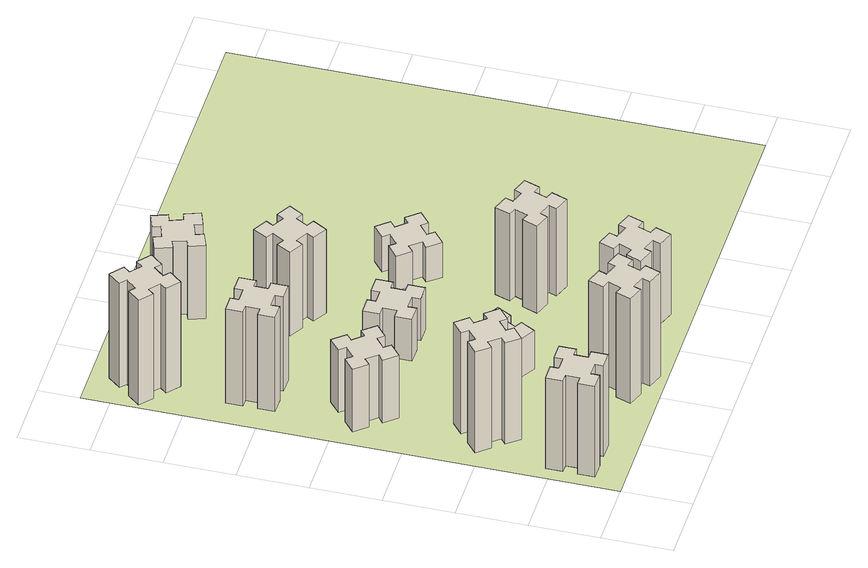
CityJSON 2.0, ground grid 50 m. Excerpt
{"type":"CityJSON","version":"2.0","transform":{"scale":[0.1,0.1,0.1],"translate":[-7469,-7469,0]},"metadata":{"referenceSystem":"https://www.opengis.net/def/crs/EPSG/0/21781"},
"CityObjects":{
"building1":{"type":"Building","attributes":{"class":"1000","function":"1000","usage":"1000","yearOfConstruction":2016,"roofType":"1000","measuredHeight":78,"storeysAboveGround":30,"storeysBelowGround":0},"geometry":[{"type":"Solid","lod":"1","boundaries":[[[[0,1,2,3,4,5,6,7,8,9,10,11,12,13,14,15,16,17,18,19]],[[17,16,20,21]],[[16,15,22,20]],[[15,14,23,22]],[[14,13,24,23]],[[13,12,25,24]],[[12,11,26,25]],[[11,10,27,26]],[[10,9,28,27]],[[9,8,29,28]],[[8,7,30,29]],[[7,6,31,30]],[[6,5,32,31]],[[5,4,33,32]],[[4,3,34,33]],[[3,2,35,34]],[[2,1,36,35]],[[1,0,37,36]],[[0,19,38,37]],[[19,18,39,38]],[[18,17,21,39]],[[24,25,26,27,28,29,30,31,32,33,34,35,36,37,38,39,21,20,22,23]]]]}]},
"building2":{"type":"Building","attributes":{"class":"1000","function":"1000","usage":"1000","yearOfConstruction":2016,"roofType":"1000","measuredHeight":87,"storeysAboveGround":30,"storeysBelowGround":0},"geometry":[{"type":"Solid","lod":"1","boundaries":[[[[40,41,42,43,44,45,46,47,48,49,50,51,52,53,54,55,56,57,58,59]],[[57,56,60,61]],[[56,55,62,60]],[[55,54,63,62]],[[54,53,64,63]],[[53,52,65,64]],[[52,51,66,65]],[[51,50,67,66]],[[50,49,68,67]],[[49,48,69,68]],[[48,47,70,69]],[[47,46,71,70]],[[46,45,72,71]],[[45,44,73,72]],[[44,43,74,73]],[[43,42,75,74]],[[42,41,76,75]],[[41,40,77,76]],[[40,59,78,77]],[[59,58,79,78]],[[58,57,61,79]],[[64,65,66,67,68,69,70,71,72,73,74,75,76,77,78,79,61,60,62,63]]]]}]},
"building3":{"type":"Building","attributes":{"class":"1000","function":"1000","usage":"1000","yearOfConstruction":2016,"roofType":"1000","measuredHeight":54,"storeysAboveGround":30,"storeysBelowGround":0},"geometry":[{"type":"Solid","lod":"1","boundaries":[[[[80,81,82,83,84,85,86,87,88,89,90,91,92,93,94,95,96,97,98,99]],[[97,96,100,101]],[[96,95,102,100]],[[95,94,103,102]],[[94,93,104,103]],[[93,92,105,104]],[[92,91,106,105]],[[91,90,107,106]],[[90,89,108,107]],[[89,88,109,108]],[[88,87,110,109]],[[87,86,111,110]],[[86,85,112,111]],[[85,84,113,112]],[[84,83,114,113]],[[83,82,115,114]],[[82,81,116,115]],[[81,80,117,116]],[[80,99,118,117]],[[99,98,119,118]],[[98,97,101,119]],[[104,105,106,107,108,109,110,111,112,113,114,115,116,117,118,119,101,100,102,103]]]]}]},
"building4":{"type":"Building","attributes":{"class":"1000","function":"1000","usage":"1000","yearOfConstruction":2016,"roofType":"1000","measuredHeight":81,"storeysAboveGround":30,"storeysBelowGround":0},"geometry":[{"type":"Solid","lod":"1","boundaries":[[[[120,121,122,123,124,125,126,127,128,129,130,131,132,133,134,135,136,137,138,139]],[[137,136,140,141]],[[136,135,142,140]],[[135,134,143,142]],[[134,133,144,143]],[[133,132,145,144]],[[132,131,146,145]],[[131,130,147,146]],[[130,129,148,147]],[[129,128,149,148]],[[128,127,150,149]],[[127,126,151,150]],[[126,125,152,151]],[[125,124,153,152]],[[124,123,154,153]],[[123,122,155,154]],[[122,121,156,155]],[[121,120,157,156]],[[120,139,158,157]],[[139,138,159,158]],[[138,137,141,159]],[[144,145,146,147,148,149,150,151,152,153,154,155,156,157,158,159,141,140,142,143]]]]}]},
"building5":{"type":"Building","attributes":{"class":"1000","function":"1000","usage":"1000","yearOfConstruction":2016,"roofType":"1000","measuredHeight":90,"storeysAboveGround":30,"storeysBelowGround":0},"geometry":[{"type":"Solid","lod":"1","boundaries":[[[[160,161,162,163,164,165,166,167,168,169,170,171,172,173,174,175,176,177,178,179]],[[177,176,180,181]],[[176,175,182,180]],[[175,174,183,182]],[[174,173,184,183]],[[173,172,185,184]],[[172,171,186,185]],[[171,170,187,186]],[[170,169,188,187]],[[169,168,189,188]],[[168,167,190,189]],[[167,166,191,190]],[[166,165,192,191]],[[165,164,193,192]],[[164,163,194,193]],[[163,162,195,194]],[[162,161,196,195]],[[161,160,197,196]],[[160,179,198,197]],[[179,178,199,198]],[[178,177,181,199]],[[184,185,186,187,188,189,190,191,192,193,194,195,196,197,198,199,181,180,182,183]]]]}]},
"building6":{"type":"Building","attributes":{"class":"1000","function":"1000","usage":"1000","yearOfConstruction":2016,"roofType":"1000","measuredHeight":90,"storeysAboveGround":30,"storeysBelowGround":0},"geometry":[{"type":"Solid","lod":"1","boundaries":[[[[200,201,202,203,204,205,206,207,208,209,210,211,212,213,214,215,216,217,218,219]],[[217,216,220,221]],[[216,215,222,220]],[[215,214,223,222]],[[214,213,224,223]],[[213,212,225,224]],[[212,211,226,225]],[[211,210,227,226]],[[210,209,228,227]],[[209,208,229,228]],[[208,207,230,229]],[[207,206,231,230]],[[206,205,232,231]],[[205,204,233,232]],[[204,203,234,233]],[[203,202,235,234]],[[202,201,236,235]],[[201,200,237,236]],[[200,219,238,237]],[[219,218,239,238]],[[218,217,221,239]],[[224,225,226,227,228,229,230,231,232,233,234,235,236,237,238,239,221,220,222,223]]]]}]},
"building7":{"type":"Building","attributes":{"class":"1000","function":"1000","usage":"1000","yearOfConstruction":2016,"roofType":"1000","measuredHeight":33,"storeysAboveGround":30,"storeysBelowGround":0},"geometry":[{"type":"Solid","lod":"1","boundaries":[[[[240,241,242,243,244,245,246,247,248,249,250,251,252,253,254,255,256,257,258,259]],[[257,256,260,261]],[[256,255,262,260]],[[255,254,263,262]],[[254,253,264,263]],[[253,252,265,264]],[[252,251,266,265]],[[251,250,267,266]],[[250,249,268,267]],[[249,248,269,268]],[[248,247,270,269]],[[247,246,271,270]],[[246,245,272,271]],[[245,244,273,272]],[[244,243,274,273]],[[243,242,275,274]],[[242,241,276,275]],[[241,240,277,276]],[[240,259,278,277]],[[259,258,279,278]],[[258,257,261,279]],[[264,265,266,267,268,269,270,271,272,273,274,275,276,277,278,279,261,260,262,263]]]]}]},
"building8":{"type":"Building","attributes":{"class":"1000","function":"1000","usage":"1000","yearOfConstruction":2016,"roofType":"1000","measuredHeight":36,"storeysAboveGround":30,"storeysBelowGround":0},"geometry":[{"type":"Solid","lod":"1","boundaries":[[[[280,281,282,283,284,285,286,287,288,289,290,291,292,293,294,295,296,297,298,299]],[[297,296,300,301]],[[296,295,302,300]],[[295,294,303,302]],[[294,293,304,303]],[[293,292,305,304]],[[292,291,306,305]],[[291,290,307,306]],[[290,289,308,307]],[[289,288,309,308]],[[288,287,310,309]],[[287,286,311,310]],[[286,285,312,311]],[[285,284,313,312]],[[284,283,314,313]],[[283,282,315,314]],[[282,281,316,315]],[[281,280,317,316]],[[280,299,318,317]],[[299,298,319,318]],[[298,297,301,319]],[[304,305,306,307,308,309,310,311,312,313,314,315,316,317,318,319,301,300,302,303]]]]}]},
"building9":{"type":"Building","attributes":{"class":"1000","function":"1000","usage":"1000","yearOfConstruction":2016,"roofType":"1000","measuredHeight":69,"storeysAboveGround":30,"storeysBelowGround":0},"geometry":[{"type":"Solid","lod":"1","boundaries":[[[[320,321,322,323,324,325,326,327,328,329,330,331,332,333,334,335,336,337,338,339]],[[337,336,340,341]],[[336,335,342,340]],[[335,334,343,342]],[[334,333,344,343]],[[333,332,345,344]],[[332,331,346,345]],[[331,330,347,346]],[[330,329,348,347]],[[329,328,349,348]],[[328,327,350,349]],[[327,326,351,350]],[[326,325,352,351]],[[325,324,353,352]],[[324,323,354,353]],[[323,322,355,354]],[[322,321,356,355]],[[321,320,357,356]],[[320,339,358,357]],[[339,338,359,358]],[[338,337,341,359]],[[344,345,346,347,348,349,350,351,352,353,354,355,356,357,358,359,341,340,342,343]]]]}]},
"building10":{"type":"Building","attributes":{"class":"1000","function":"1000","usage":"1000","yearOfConstruction":2016,"roofType":"1000","measuredHeight":72,"storeysAboveGround":30,"storeysBelowGround":0},"geometry":[{"type":"Solid","lod":"1","boundaries":[[[[360,361,362,363,364,365,366,367,368,369,370,371,372,373,374,375,376,377,378,379]],[[377,376,380,381]],[[376,375,382,380]],[[375,374,383,382]],[[374,373,384,383]],[[373,372,385,384]],[[372,371,386,385]],[[371,370,387,386]],[[370,369,388,387]],[[369,368,389,388]],[[368,367,390,389]],[[367,366,391,390]],[[366,365,392,391]],[[365,364,393,392]],[[364,363,394,393]],[[363,362,395,394]],[[362,361,396,395]],[[361,360,397,396]],[[360,379,398,397]],[[379,378,399,398]],[[378,377,381,399]],[[384,385,386,387,388,389,390,391,392,393,394,395,396,397,398,399,381,380,382,383]]]]}]},
"building11":{"type":"Building","attributes":{"class":"1000","function":"1000","usage":"1000","yearOfConstruction":2016,"roofType":"1000","measuredHeight":63,"storeysAboveGround":30,"storeysBelowGround":0},"geometry":[{"type":"Solid","lod":"1","boundaries":[[[[400,401,402,403,404,405,406,407,408,409,410,411,412,413,414,415,416,417,418,419]],[[417,416,420,421]],[[416,415,422,420]],[[415,414,423,422]],[[414,413,424,423]],[[413,412,425,424]],[[412,411,426,425]],[[411,410,427,426]],[[410,409,428,427]],[[409,408,429,428]],[[408,407,430,429]],[[407,406,431,430]],[[406,405,432,431]],[[405,404,433,432]],[[404,403,434,433]],[[403,402,435,434]],[[402,401,436,435]],[[401,400,437,436]],[[400,419,438,437]],[[419,418,439,438]],[[418,417,421,439]],[[424,425,426,427,428,429,430,431,432,433,434,435,436,437,438,439,421,420,422,423]]]]}]},
"building12":{"type":"Building","attributes":{"class":"1000","function":"1000","usage":"1000","yearOfConstruction":2016,"roofType":"1000","measuredHeight":75,"storeysAboveGround":30,"storeysBelowGround":0},"geometry":[{"type":"Solid","lod":"1","boundaries":[[[[440,441,442,443,444,445,446,447,448,449,450,451,452,453,454,455,456,457,458,459]],[[457,456,460,461]],[[456,455,462,460]],[[455,454,463,462]],[[454,453,464,463]],[[453,452,465,464]],[[452,451,466,465]],[[451,450,467,466]],[[450,449,468,467]],[[449,448,469,468]],[[448,447,470,469]],[[447,446,471,470]],[[446,445,472,471]],[[445,444,473,472]],[[444,443,474,473]],[[443,442,475,474]],[[442,441,476,475]],[[441,440,477,476]],[[440,459,478,477]],[[459,458,479,478]],[[458,457,461,479]],[[464,465,466,467,468,469,470,471,472,473,474,475,476,477,478,479,461,460,462,463]]]]}]},
"building13":{"type":"Building","attributes":{"class":"1000","function":"1000","usage":"1000","yearOfConstruction":2016,"roofType":"1000","measuredHeight":30,"storeysAboveGround":30,"storeysBelowGround":0},"geometry":[{"type":"Solid","lod":"1","boundaries":[[[[480,481,482,483,484,485,486,487,488,489,490,491,492,493,494,495,496,497,498,499]],[[497,496,500,501]],[[496,495,502,500]],[[495,494,503,502]],[[494,493,504,503]],[[493,492,505,504]],[[492,491,506,505]],[[491,490,507,506]],[[490,489,508,507]],[[489,488,509,508]],[[488,487,510,509]],[[487,486,511,510]],[[486,485,512,511]],[[485,484,513,512]],[[484,483,514,513]],[[483,482,515,514]],[[482,481,516,515]],[[481,480,517,516]],[[480,499,518,517]],[[499,498,519,518]],[[498,497,501,519]],[[504,505,506,507,508,509,510,511,512,513,514,515,516,517,518,519,501,500,502,503]]]]}]},
"landuse1":{"type":"LandUse","attributes":{"name":"plot1","function":"1010"},"geometry":[{"type":"MultiSurface","lod":"1","boundaries":[[[520,521,522,523]]]}]}
},
"vertices":[
[165,425,0],[165,325,0],[105,325,0],[105,205,0],[225,205,0],[225,265,0],[325,265,0],[325,205,0],[445,205,0],[445,325,0],[385,325,0],[385,425,0],[445,425,0],[445,545,0],[325,545,0],[325,485,0],[225,485,0],[225,545,0],[105,545,0],[105,425,0],[225,485,780],[225,545,780],[325,485,780],[325,545,780],[445,545,780],[445,425,780],[385,425,780],[385,325,780],[445,325,780],[445,205,780],[325,205,780],[325,265,780],[225,265,780],[225,205,780],[105,205,780],[105,325,780],[165,325,780],[165,425,780],[105,425,780],[105,545,780],
[492,1048,0],[427,1124,0],[473,1163,0],[396,1255,0],[304,1178,0],[343,1132,0],[266,1067,0],[228,1113,0],[136,1036,0],[213,944,0],[259,983,0],[323,906,0],[277,868,0],[354,776,0],[446,853,0],[408,899,0],[484,963,0],[523,917,0],[615,994,0],[538,1086,0],[484,963,870],[523,917,870],[408,899,870],[446,853,870],[354,776,870],[277,868,870],[323,906,870],[259,983,870],[213,944,870],[136,1036,870],[228,1113,870],[266,1067,870],[343,1132,870],[304,1178,870],[396,1255,870],[473,1163,870],[427,1124,870],[492,1048,870],[538,1086,870],[615,994,870],
[492,1888,0],[427,1964,0],[473,2003,0],[396,2095,0],[304,2018,0],[343,1972,0],[266,1907,0],[228,1953,0],[136,1876,0],[213,1784,0],[259,1823,0],[323,1746,0],[277,1708,0],[354,1616,0],[446,1693,0],[408,1739,0],[484,1803,0],[523,1757,0],[615,1834,0],[538,1926,0],[484,1803,540],[523,1757,540],[408,1739,540],[446,1693,540],[354,1616,540],[277,1708,540],[323,1746,540],[259,1823,540],[213,1784,540],[136,1876,540],[228,1953,540],[266,1907,540],[343,1972,540],[304,2018,540],[396,2095,540],[473,2003,540],[427,1964,540],[492,1888,540],[538,1926,540],[615,1834,540],
[485,2545,0],[485,2645,0],[545,2645,0],[545,2765,0],[425,2765,0],[425,2705,0],[325,2705,0],[325,2765,0],[205,2765,0],[205,2645,0],[265,2645,0],[265,2545,0],[205,2545,0],[205,2425,0],[325,2425,0],[325,2485,0],[425,2485,0],[425,2425,0],[545,2425,0],[545,2545,0],[425,2485,810],[425,2425,810],[325,2485,810],[325,2425,810],[205,2425,810],[205,2545,810],[265,2545,810],[265,2645,810],[205,2645,810],[205,2765,810],[325,2765,810],[325,2705,810],[425,2705,810],[425,2765,810],[545,2765,810],[545,2645,810],[485,2645,810],[485,2545,810],[545,2545,810],[545,2425,810],
[1029,360,0],[995,266,0],[939,287,0],[897,174,0],[1010,133,0],[1031,189,0],[1125,155,0],[1104,99,0],[1217,57,0],[1258,170,0],[1202,191,0],[1236,285,0],[1292,264,0],[1333,377,0],[1220,418,0],[1200,362,0],[1106,396,0],[1127,452,0],[1014,493,0],[973,380,0],[1106,396,900],[1127,452,900],[1200,362,900],[1220,418,900],[1333,377,900],[1292,264,900],[1236,285,900],[1202,191,900],[1258,170,900],[1217,57,900],[1104,99,900],[1125,155,900],[1031,189,900],[1010,133,900],[897,174,900],[939,287,900],[995,266,900],[1029,360,900],[973,380,900],[1014,493,900],
[384,3387,0],[308,3452,0],[346,3498,0],[254,3575,0],[177,3483,0],[223,3444,0],[159,3368,0],[113,3406,0],[36,3314,0],[128,3237,0],[166,3283,0],[243,3219,0],[204,3173,0],[296,3096,0],[373,3188,0],[327,3226,0],[392,3303,0],[438,3264,0],[515,3356,0],[423,3433,0],[392,3303,900],[438,3264,900],[327,3226,900],[373,3188,900],[296,3096,900],[204,3173,900],[243,3219,900],[166,3283,900],[128,3237,900],[36,3314,900],[113,3406,900],[159,3368,900],[223,3444,900],[177,3483,900],[254,3575,900],[346,3498,900],[308,3452,900],[384,3387,900],[423,3433,900],[515,3356,900],
[1086,1017,0],[1136,1104,0],[1188,1074,0],[1248,1178,0],[1144,1238,0],[1114,1186,0],[1027,1236,0],[1057,1288,0],[953,1348,0],[893,1244,0],[945,1214,0],[895,1127,0],[843,1157,0],[783,1053,0],[887,993,0],[917,1045,0],[1004,995,0],[974,943,0],[1078,883,0],[1138,987,0],[1004,995,330],[974,943,330],[917,1045,330],[887,993,330],[783,1053,330],[843,1157,330],[895,1127,330],[945,1214,330],[893,1244,330],[953,1348,330],[1057,1288,330],[1027,1236,330],[1114,1186,330],[1144,1238,330],[1248,1178,330],[1188,1074,330],[1136,1104,330],[1086,1017,330],[1138,987,330],[1078,883,330],
[1065,1745,0],[1165,1745,0],[1165,1685,0],[1285,1685,0],[1285,1805,0],[1225,1805,0],[1225,1905,0],[1285,1905,0],[1285,2025,0],[1165,2025,0],[1165,1965,0],[1065,1965,0],[1065,2025,0],[945,2025,0],[945,1905,0],[1005,1905,0],[1005,1805,0],[945,1805,0],[945,1685,0],[1065,1685,0],[1005,1805,360],[945,1805,360],[1005,1905,360],[945,1905,360],[945,2025,360],[1065,2025,360],[1065,1965,360],[1165,1965,360],[1165,2025,360],[1285,2025,360],[1285,1905,360],[1225,1905,360],[1225,1805,360],[1285,1805,360],[1285,1685,360],[1165,1685,360],[1165,1745,360],[1065,1745,360],[1065,1685,360],[945,1685,360],
[1840,462,0],[1746,496,0],[1767,552,0],[1654,593,0],[1613,480,0],[1669,460,0],[1635,366,0],[1579,387,0],[1537,274,0],[1650,233,0],[1671,289,0],[1765,255,0],[1744,199,0],[1857,157,0],[1898,270,0],[1842,291,0],[1876,385,0],[1932,364,0],[1973,477,0],[1860,518,0],[1876,385,690],[1932,364,690],[1842,291,690],[1898,270,690],[1857,157,690],[1744,199,690],[1765,255,690],[1671,289,690],[1650,233,690],[1537,274,690],[1579,387,690],[1635,366,690],[1669,460,690],[1613,480,690],[1654,593,690],[1767,552,690],[1746,496,690],[1840,462,690],[1860,518,690],[1973,477,690],
[1314,2666,0],[1227,2716,0],[1257,2768,0],[1153,2828,0],[1093,2724,0],[1145,2694,0],[1095,2607,0],[1043,2637,0],[983,2533,0],[1087,2473,0],[1117,2525,0],[1204,2475,0],[1174,2423,0],[1278,2363,0],[1338,2467,0],[1286,2497,0],[1336,2584,0],[1388,2554,0],[1448,2658,0],[1344,2718,0],[1336,2584,720],[1388,2554,720],[1286,2497,720],[1338,2467,720],[1278,2363,720],[1174,2423,720],[1204,2475,720],[1117,2525,720],[1087,2473,720],[983,2533,720],[1043,2637,720],[1095,2607,720],[1145,2694,720],[1093,2724,720],[1153,2828,720],[1257,2768,720],[1227,2716,720],[1314,2666,720],[1344,2718,720],[1448,2658,720],
[1125,3456,0],[1031,3422,0],[1010,3478,0],[897,3437,0],[939,3324,0],[995,3345,0],[1029,3251,0],[973,3230,0],[1014,3117,0],[1127,3159,0],[1106,3215,0],[1200,3249,0],[1220,3193,0],[1333,3234,0],[1292,3347,0],[1236,3326,0],[1202,3420,0],[1258,3440,0],[1217,3553,0],[1104,3512,0],[1202,3420,630],[1258,3440,630],[1236,3326,630],[1292,3347,630],[1333,3234,630],[1220,3193,630],[1200,3249,630],[1106,3215,630],[1127,3159,630],[1014,3117,630],[973,3230,630],[1029,3251,630],[995,3345,630],[939,3324,630],[897,3437,630],[1010,3478,630],[1031,3422,630],[1125,3456,630],[1104,3512,630],[1217,3553,630],
[1769,1200,0],[1735,1106,0],[1679,1127,0],[1637,1014,0],[1750,973,0],[1771,1029,0],[1865,995,0],[1844,939,0],[1957,897,0],[1998,1010,0],[1942,1031,0],[1976,1125,0],[2032,1104,0],[2073,1217,0],[1960,1258,0],[1940,1202,0],[1846,1236,0],[1867,1292,0],[1754,1333,0],[1713,1220,0],[1846,1236,750],[1867,1292,750],[1940,1202,750],[1960,1258,750],[2073,1217,750],[2032,1104,750],[1976,1125,750],[1942,1031,750],[1998,1010,750],[1957,897,750],[1844,939,750],[1865,995,750],[1771,1029,750],[1750,973,750],[1637,1014,750],[1679,1127,750],[1735,1106,750],[1769,1200,750],[1713,1220,750],[1754,1333,750],
[1972,1988,0],[1907,2064,0],[1953,2103,0],[1876,2195,0],[1784,2118,0],[1823,2072,0],[1746,2007,0],[1708,2053,0],[1616,1976,0],[1693,1884,0],[1739,1923,0],[1803,1846,0],[1757,1808,0],[1834,1716,0],[1926,1793,0],[1888,1839,0],[1964,1903,0],[2003,1857,0],[2095,1934,0],[2018,2026,0],[1964,1903,300],[2003,1857,300],[1888,1839,300],[1926,1793,300],[1834,1716,300],[1757,1808,300],[1803,1846,300],[1739,1923,300],[1693,1884,300],[1616,1976,300],[1708,2053,300],[1746,2007,300],[1823,2072,300],[1784,2118,300],[1876,2195,300],[1953,2103,300],[1907,2064,300],[1972,1988,300],[2018,2026,300],[2095,1934,300],
[5,3705,0],[3705,3705,0],[3705,5,0],[5,5,0]
]}
